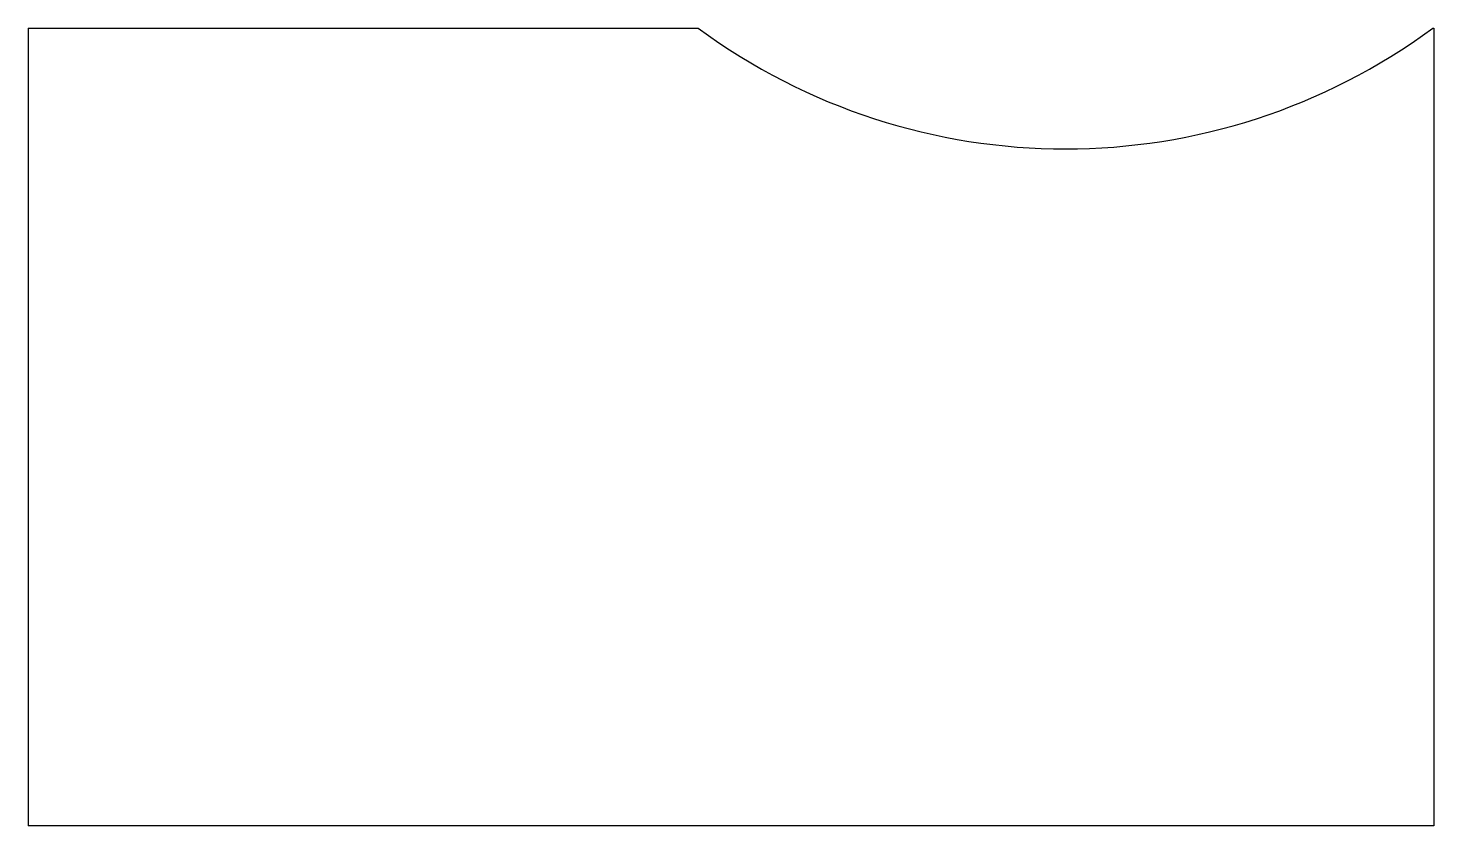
# Model space of a CAD drawing. Header units: millimetres. Extents: x 2924 to 401921, y 2598 to 261365.
# Drawn here: x 401729.1 to 401921.1, y 261255.5 to 261364.5 of the extents above; entities outside this region: 1.
import ezdxf

# ---------------------------------------------------------------- set-up
doc = ezdxf.new("R2010")
doc.units = ezdxf.units.MM

msp = doc.modelspace()

# ---------------------------------------------------------------- linework, layer by layer
for p, q in [((401729.11, 261364.54), (401729.11, 261255.54)), ((401921.11, 261364.54), (401921.11, 261255.54)), ((2923.82, 2598.09), (3816.82, 2598.09))]:
    msp.add_line(p, q)
for points in [[(401729.11, 261364.54), (401820.62, 261364.54)], [(401920.95, 261364.54), (401921.11, 261364.54)], [(401921.11, 261255.54), (401729.11, 261255.54)]]:
    msp.add_lwpolyline(points)
msp.add_arc((401870.79, 261432.54), 84.5, 233.5845, 306.4155)

doc.saveas('drawing.dxf')
